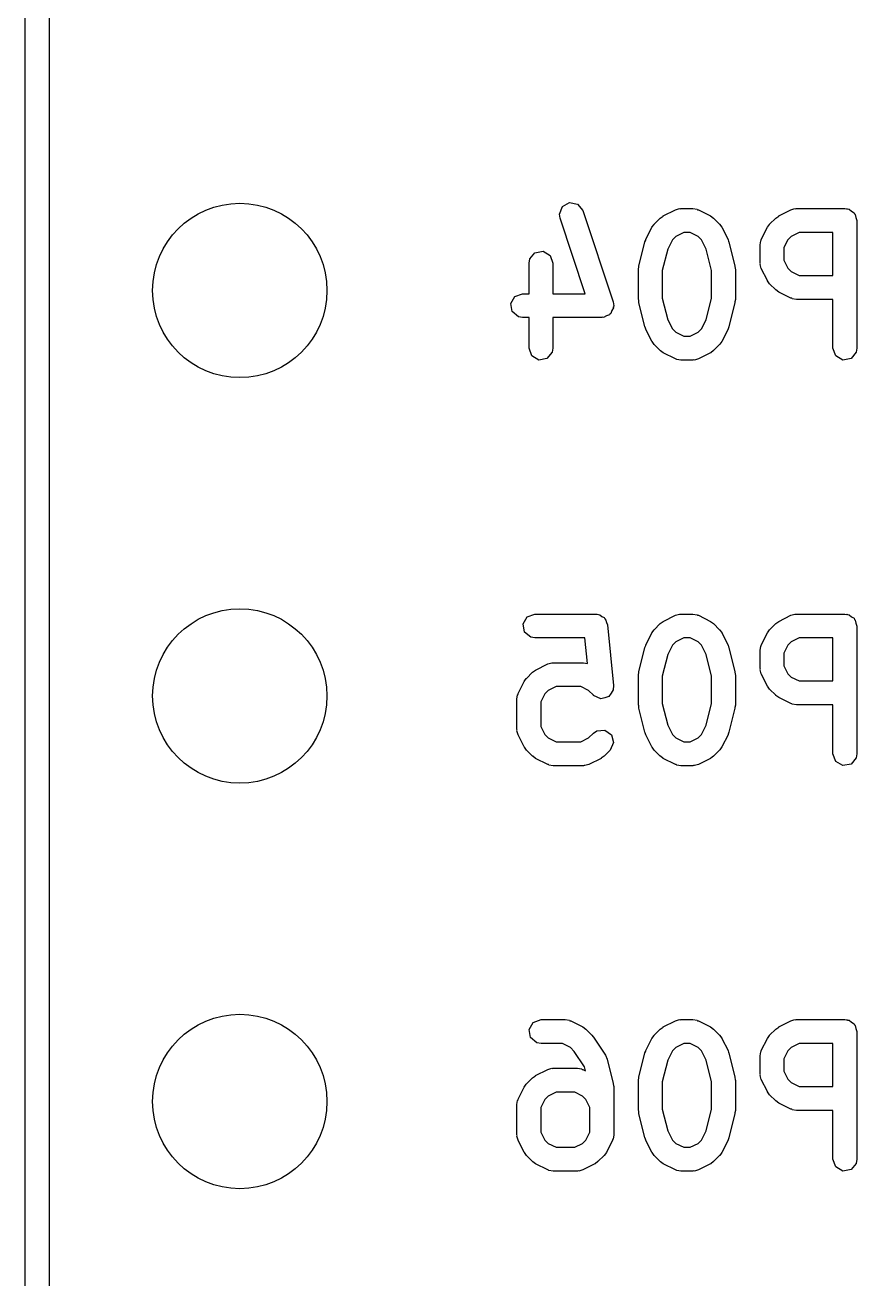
# Model space of a CAD drawing. Extents: x 191 to 317, y -162 to -60.
# Drawn here: x 245.03 to 250.25, y -85.56 to -77.7 of the extents above; entities that cross this region are included whole.
import ezdxf

# ---------------------------------------------------------------- set-up
doc = ezdxf.new("R2010")
doc.units = 0
doc.layers.add('BLACK', color=7, linetype='CONTINUOUS')

msp = doc.modelspace()

# ---------------------------------------------------------------- linework, layer by layer
at = {"layer": 'BLACK', "linetype": 'CONTINUOUS'}
for p, q in [((245.035, -93.3345), (245.035, -60.3145)), ((245.185, -60.3895), (245.185, -93.2595)), ((248.382, -78.8863), (248.401, -78.8386)), ((248.401, -78.8386), (248.446, -78.8142)), ((248.446, -78.8142), (248.496, -78.8244)), ((248.496, -78.8244), (248.528, -78.8646)), ((248.386, -78.9121), (248.382, -78.8863)), ((248.544, -79.3848), (248.386, -78.9121)), ((248.528, -78.8646), (248.719, -79.4361)), ((248.976, -78.9496), (249.014, -78.9115)), ((249.014, -78.9115), (249.032, -78.8986)), ((249.032, -78.8986), (249.033, -78.8975)), ((249.033, -78.8975), (249.109, -78.8594)), ((249.109, -78.8594), (249.134, -78.8519)), ((249.134, -78.8519), (249.139, -78.853)), ((249.139, -78.853), (249.143, -78.8514)), ((249.143, -78.8514), (249.219, -78.8514)), ((249.219, -78.8514), (249.245, -78.856)), ((249.245, -78.856), (249.248, -78.8588)), ((249.248, -78.8588), (249.253, -78.8594)), ((249.253, -78.8594), (249.329, -78.8975)), ((249.329, -78.8975), (249.347, -78.9108)), ((249.347, -78.9108), (249.348, -78.9115)), ((249.348, -78.9115), (249.386, -78.9496)), ((249.699, -78.9496), (249.737, -78.9115)), ((249.737, -78.9115), (249.756, -78.8986)), ((249.756, -78.8986), (249.757, -78.8975)), ((249.757, -78.8975), (249.833, -78.8594)), ((249.833, -78.8594), (249.858, -78.8519)), ((249.858, -78.8519), (249.862, -78.853)), ((249.862, -78.853), (249.867, -78.8514)), ((249.867, -78.8514), (250.171, -78.8514)), ((250.171, -78.8514), (250.181, -78.8532)), ((250.181, -78.8532), (250.184, -78.8526)), ((250.184, -78.8526), (250.187, -78.8542)), ((250.187, -78.8542), (250.197, -78.856)), ((250.197, -78.856), (250.212, -78.8685)), ((250.212, -78.8685), (250.229, -78.8782)), ((250.229, -78.8782), (250.231, -78.8846)), ((250.231, -78.8846), (250.236, -78.8889)), ((250.236, -78.8889), (250.24, -78.9081)), ((250.24, -78.9081), (250.246, -78.9264)), ((250.246, -78.9264), (250.246, -79.7264)), ((248.923, -79.0453), (248.961, -78.9691)), ((248.961, -78.9691), (248.975, -78.9511)), ((248.975, -78.9511), (248.976, -78.9496)), ((249.161, -79.0014), (249.111, -79.0262)), ((249.201, -79.0014), (249.161, -79.0014)), ((249.251, -79.0262), (249.201, -79.0014)), ((249.386, -78.9496), (249.399, -78.968)), ((249.399, -78.968), (249.4, -78.9691)), ((249.4, -78.9691), (249.439, -79.0453)), ((249.647, -79.0453), (249.685, -78.9691)), ((249.685, -78.9691), (249.699, -78.9511)), ((249.699, -78.9511), (249.699, -78.9496)), ((249.884, -79.0014), (249.835, -79.0262)), ((250.096, -79.0014), (249.884, -79.0014)), ((250.096, -79.2705), (250.096, -79.0014)), ((248.88, -79.213), (248.918, -79.0606)), ((248.918, -79.0606), (248.923, -79.0488)), ((248.923, -79.0488), (248.923, -79.0453)), ((249.09, -79.0471), (249.061, -79.105)), ((249.111, -79.0262), (249.09, -79.0471)), ((249.272, -79.0471), (249.251, -79.0262)), ((249.301, -79.105), (249.272, -79.0471)), ((249.439, -79.0453), (249.442, -79.0577)), ((249.442, -79.0577), (249.444, -79.0606)), ((249.444, -79.0606), (249.482, -79.213)), ((249.639, -79.0788), (249.644, -79.0532)), ((249.639, -79.1931), (249.639, -79.0788)), ((249.644, -79.0532), (249.647, -79.0497)), ((249.647, -79.0497), (249.647, -79.0453)), ((249.814, -79.0471), (249.789, -79.0965)), ((249.835, -79.0262), (249.814, -79.0471)), ((248.196, -79.1675), (248.229, -79.1282)), ((248.229, -79.1282), (248.28, -79.1192)), ((248.28, -79.1192), (248.324, -79.1449)), ((248.324, -79.1449), (248.342, -79.1931)), ((249.061, -79.105), (249.027, -79.2404)), ((249.335, -79.2404), (249.301, -79.105)), ((249.789, -79.0965), (249.789, -79.1754)), ((248.192, -79.1931), (248.196, -79.1675)), ((248.192, -79.3848), (248.192, -79.1931)), ((248.342, -79.1931), (248.342, -79.3848)), ((248.877, -79.2312), (248.88, -79.2165)), ((248.877, -79.4217), (248.877, -79.2312)), ((248.88, -79.2165), (248.88, -79.213)), ((249.027, -79.2404), (249.027, -79.4124)), ((249.335, -79.4124), (249.335, -79.2404)), ((249.482, -79.213), (249.483, -79.2279)), ((249.483, -79.2279), (249.485, -79.2312)), ((249.485, -79.2312), (249.485, -79.4217)), ((249.641, -79.1973), (249.639, -79.1931)), ((249.64, -79.2017), (249.641, -79.1973)), ((249.647, -79.2266), (249.64, -79.2017)), ((249.685, -79.3028), (249.647, -79.2266)), ((249.789, -79.1754), (249.814, -79.2249)), ((249.814, -79.2249), (249.835, -79.2458)), ((249.686, -79.304), (249.685, -79.3028)), ((249.699, -79.3223), (249.686, -79.304)), ((249.835, -79.2458), (249.884, -79.2705)), ((249.884, -79.2705), (250.096, -79.2705)), ((248.104, -79.4023), (248.152, -79.3848)), ((248.152, -79.3848), (248.192, -79.3848)), ((248.342, -79.3848), (248.544, -79.3848)), ((249.737, -79.3604), (249.699, -79.3223)), ((249.739, -79.3611), (249.737, -79.3604)), ((249.757, -79.3745), (249.739, -79.3611)), ((249.833, -79.4126), (249.757, -79.3745)), ((248.079, -79.4467), (248.104, -79.4023)), ((248.087, -79.4973), (248.079, -79.4467)), ((248.721, -79.4728), (248.711, -79.4905)), ((248.719, -79.4361), (248.723, -79.4618)), ((248.723, -79.4618), (248.72, -79.4671)), ((248.72, -79.4671), (248.721, -79.4728)), ((248.879, -79.4249), (248.877, -79.4217)), ((248.88, -79.4399), (248.879, -79.4249)), ((248.918, -79.5922), (248.88, -79.4399)), ((249.027, -79.4124), (249.061, -79.5479)), ((249.301, -79.5479), (249.335, -79.4124)), ((249.482, -79.4399), (249.444, -79.5922)), ((249.485, -79.4217), (249.482, -79.4364)), ((249.482, -79.4364), (249.482, -79.4399)), ((249.838, -79.4131), (249.833, -79.4126)), ((249.841, -79.416), (249.838, -79.4131)), ((249.867, -79.4205), (249.841, -79.416)), ((250.096, -79.4205), (249.867, -79.4205)), ((250.096, -79.7264), (250.096, -79.4205)), ((248.127, -79.5302), (248.087, -79.4973)), ((248.152, -79.5348), (248.127, -79.5302)), ((248.192, -79.5348), (248.152, -79.5348)), ((248.192, -79.7264), (248.192, -79.5348)), ((248.648, -79.5348), (248.342, -79.5348)), ((248.342, -79.5348), (248.342, -79.7264)), ((248.653, -79.5328), (248.648, -79.5348)), ((248.659, -79.534), (248.653, -79.5328)), ((248.677, -79.5242), (248.659, -79.534)), ((248.696, -79.5172), (248.677, -79.5242)), ((248.699, -79.5123), (248.696, -79.5172)), ((248.704, -79.5095), (248.699, -79.5123)), ((248.711, -79.4905), (248.704, -79.5095)), ((249.061, -79.5479), (249.09, -79.6058)), ((249.272, -79.6058), (249.301, -79.5479)), ((248.92, -79.5952), (248.918, -79.5922)), ((248.923, -79.6076), (248.92, -79.5952)), ((248.961, -79.6838), (248.923, -79.6076)), ((249.09, -79.6058), (249.111, -79.6267)), ((249.111, -79.6267), (249.161, -79.6514)), ((249.201, -79.6514), (249.251, -79.6267)), ((249.251, -79.6267), (249.272, -79.6058)), ((249.439, -79.6076), (249.4, -79.6838)), ((249.444, -79.5922), (249.439, -79.6041)), ((249.439, -79.6041), (249.439, -79.6076)), ((248.963, -79.6849), (248.961, -79.6838)), ((248.976, -79.7033), (248.963, -79.6849)), ((249.014, -79.7414), (248.976, -79.7033)), ((249.161, -79.6514), (249.201, -79.6514)), ((249.386, -79.7033), (249.348, -79.7414)), ((249.387, -79.7018), (249.386, -79.7033)), ((249.4, -79.6838), (249.387, -79.7018)), ((248.209, -79.7746), (248.192, -79.7264)), ((248.254, -79.8003), (248.209, -79.7746)), ((248.304, -79.7914), (248.254, -79.8003)), ((248.337, -79.7521), (248.304, -79.7914)), ((248.342, -79.7264), (248.337, -79.7521)), ((249.015, -79.7421), (249.014, -79.7414)), ((249.033, -79.7554), (249.015, -79.7421)), ((249.109, -79.7935), (249.033, -79.7554)), ((249.329, -79.7554), (249.253, -79.7935)), ((249.33, -79.7542), (249.329, -79.7554)), ((249.348, -79.7414), (249.33, -79.7542)), ((250.114, -79.7746), (250.096, -79.7264)), ((250.158, -79.8003), (250.114, -79.7746)), ((250.209, -79.7914), (250.158, -79.8003)), ((250.242, -79.7521), (250.209, -79.7914)), ((250.246, -79.7264), (250.242, -79.7521)), ((249.114, -79.794), (249.109, -79.7935)), ((249.117, -79.7969), (249.114, -79.794)), ((249.143, -79.8014), (249.117, -79.7969)), ((249.219, -79.8014), (249.143, -79.8014)), ((249.223, -79.7999), (249.219, -79.8014)), ((249.228, -79.8009), (249.223, -79.7999)), ((249.253, -79.7935), (249.228, -79.8009)), ((248.155, -81.4534), (248.18, -81.409)), ((248.18, -81.409), (248.229, -81.3914)), ((248.229, -81.3914), (248.61, -81.3914)), ((248.61, -81.3914), (248.613, -81.3921)), ((248.613, -81.3921), (248.615, -81.3916)), ((248.615, -81.3916), (248.618, -81.3929)), ((248.618, -81.3929), (248.635, -81.396)), ((248.635, -81.396), (248.647, -81.4062)), ((248.647, -81.4062), (248.662, -81.4128)), ((248.662, -81.4128), (248.666, -81.4222)), ((248.666, -81.4222), (248.674, -81.4289)), ((248.674, -81.4289), (248.677, -81.4446)), ((249.014, -81.4515), (249.032, -81.4386)), ((249.032, -81.4386), (249.033, -81.4375)), ((249.033, -81.4375), (249.109, -81.3994)), ((249.109, -81.3994), (249.134, -81.3919)), ((249.134, -81.3919), (249.139, -81.393)), ((249.139, -81.393), (249.143, -81.3914)), ((249.143, -81.3914), (249.219, -81.3914)), ((249.219, -81.3914), (249.245, -81.396)), ((249.245, -81.396), (249.248, -81.3988)), ((249.248, -81.3988), (249.253, -81.3994)), ((249.253, -81.3994), (249.329, -81.4375)), ((249.329, -81.4375), (249.347, -81.4508)), ((249.737, -81.4515), (249.756, -81.4386)), ((249.756, -81.4386), (249.757, -81.4375)), ((249.757, -81.4375), (249.833, -81.3994)), ((249.833, -81.3994), (249.858, -81.3919)), ((249.858, -81.3919), (249.862, -81.393)), ((249.862, -81.393), (249.867, -81.3914)), ((249.867, -81.3914), (250.171, -81.3914)), ((250.171, -81.3914), (250.181, -81.3932)), ((250.181, -81.3932), (250.184, -81.3926)), ((250.184, -81.3926), (250.187, -81.3942)), ((250.187, -81.3942), (250.197, -81.396)), ((250.197, -81.396), (250.212, -81.4085)), ((250.212, -81.4085), (250.229, -81.4182)), ((250.229, -81.4182), (250.231, -81.4246)), ((250.231, -81.4246), (250.236, -81.4289)), ((250.236, -81.4289), (250.24, -81.4481)), ((248.164, -81.5039), (248.155, -81.4534)), ((248.203, -81.5369), (248.164, -81.5039)), ((248.677, -81.4446), (248.684, -81.459)), ((248.684, -81.459), (248.722, -81.8399)), ((248.923, -81.5853), (248.961, -81.5091)), ((248.961, -81.5091), (248.975, -81.4911)), ((248.975, -81.4911), (248.976, -81.4896)), ((248.976, -81.4896), (249.014, -81.4515)), ((249.347, -81.4508), (249.348, -81.4515)), ((249.348, -81.4515), (249.386, -81.4896)), ((249.386, -81.4896), (249.399, -81.508)), ((249.399, -81.508), (249.4, -81.5091)), ((249.4, -81.5091), (249.439, -81.5853)), ((249.647, -81.5853), (249.685, -81.5091)), ((249.685, -81.5091), (249.699, -81.4911)), ((249.699, -81.4896), (249.737, -81.4515)), ((249.699, -81.4911), (249.699, -81.4896)), ((250.24, -81.4481), (250.246, -81.4664)), ((250.246, -81.4664), (250.246, -82.2664)), ((248.229, -81.5414), (248.203, -81.5369)), ((248.542, -81.5414), (248.229, -81.5414)), ((248.558, -81.7005), (248.542, -81.5414)), ((248.918, -81.6006), (248.923, -81.5888)), ((248.923, -81.5888), (248.923, -81.5853)), ((249.09, -81.5871), (249.061, -81.645)), ((249.111, -81.5662), (249.09, -81.5871)), ((249.161, -81.5414), (249.111, -81.5662)), ((249.201, -81.5414), (249.161, -81.5414)), ((249.251, -81.5662), (249.201, -81.5414)), ((249.272, -81.5871), (249.251, -81.5662)), ((249.301, -81.645), (249.272, -81.5871)), ((249.439, -81.5853), (249.442, -81.5977)), ((249.442, -81.5977), (249.444, -81.6006)), ((249.639, -81.6188), (249.644, -81.5932)), ((249.644, -81.5932), (249.647, -81.5897)), ((249.647, -81.5897), (249.647, -81.5853)), ((249.814, -81.5871), (249.789, -81.6365)), ((249.835, -81.5662), (249.814, -81.5871)), ((249.884, -81.5414), (249.835, -81.5662)), ((250.096, -81.5414), (249.884, -81.5414)), ((250.096, -81.8105), (250.096, -81.5414)), ((248.88, -81.753), (248.918, -81.6006)), ((249.061, -81.645), (249.027, -81.7804)), ((249.335, -81.7804), (249.301, -81.645)), ((249.444, -81.6006), (249.482, -81.753)), ((249.639, -81.7331), (249.639, -81.6188)), ((249.789, -81.6365), (249.789, -81.7154)), ((248.214, -81.7563), (248.232, -81.7434)), ((248.232, -81.7434), (248.233, -81.7422)), ((248.233, -81.7422), (248.309, -81.7041)), ((248.309, -81.7041), (248.334, -81.6967)), ((248.334, -81.6967), (248.339, -81.6977)), ((248.339, -81.6977), (248.343, -81.6962)), ((248.343, -81.6962), (248.533, -81.6962)), ((248.533, -81.6962), (248.558, -81.7005)), ((248.88, -81.7565), (248.88, -81.753)), ((249.482, -81.753), (249.483, -81.7679)), ((249.641, -81.7373), (249.639, -81.7331)), ((249.64, -81.7417), (249.641, -81.7373)), ((249.647, -81.7666), (249.64, -81.7417)), ((249.789, -81.7154), (249.814, -81.7649)), ((248.123, -81.89), (248.161, -81.8138)), ((248.161, -81.8138), (248.175, -81.7958)), ((248.175, -81.7958), (248.176, -81.7944)), ((248.176, -81.7944), (248.214, -81.7563)), ((248.877, -81.7712), (248.88, -81.7565)), ((248.877, -81.9617), (248.877, -81.7712)), ((249.027, -81.7804), (249.027, -81.9524)), ((249.335, -81.9524), (249.335, -81.7804)), ((249.483, -81.7679), (249.485, -81.7712)), ((249.485, -81.7712), (249.485, -81.9617)), ((249.685, -81.8428), (249.647, -81.7666)), ((249.814, -81.7649), (249.835, -81.7858)), ((249.835, -81.7858), (249.884, -81.8105)), ((249.884, -81.8105), (250.096, -81.8105)), ((248.115, -81.9236), (248.12, -81.8979)), ((248.12, -81.8979), (248.123, -81.8945)), ((248.123, -81.8945), (248.123, -81.89)), ((248.29, -81.8918), (248.265, -81.9413)), ((248.311, -81.8709), (248.29, -81.8918)), ((248.361, -81.8462), (248.311, -81.8709)), ((248.516, -81.8462), (248.361, -81.8462)), ((248.565, -81.8709), (248.516, -81.8462)), ((248.595, -81.9004), (248.565, -81.8709)), ((248.595, -81.9006), (248.595, -81.9004)), ((248.595, -81.9011), (248.595, -81.9006)), ((248.618, -81.9115), (248.595, -81.9011)), ((248.641, -81.9221), (248.618, -81.9115)), ((248.691, -81.9088), (248.666, -81.9154)), ((248.706, -81.8875), (248.691, -81.9083)), ((248.691, -81.9083), (248.691, -81.9084)), ((248.691, -81.9084), (248.691, -81.9088)), ((248.72, -81.8668), (248.706, -81.8875)), ((248.722, -81.8399), (248.72, -81.8659)), ((248.72, -81.8659), (248.72, -81.8663)), ((248.72, -81.8663), (248.72, -81.8668)), ((249.686, -81.844), (249.685, -81.8428)), ((249.699, -81.8623), (249.686, -81.844)), ((249.737, -81.9004), (249.699, -81.8623)), ((249.739, -81.9011), (249.737, -81.9004)), ((249.757, -81.9145), (249.739, -81.9011)), ((248.115, -82.1141), (248.115, -81.9236)), ((248.265, -81.9413), (248.265, -82.0964)), ((248.642, -81.922), (248.641, -81.9221)), ((248.666, -81.9154), (248.642, -81.9222)), ((248.642, -81.9222), (248.642, -81.922)), ((248.879, -81.9649), (248.877, -81.9617)), ((248.88, -81.9799), (248.879, -81.9649)), ((248.918, -82.1322), (248.88, -81.9799)), ((249.027, -81.9524), (249.061, -82.0879)), ((249.301, -82.0879), (249.335, -81.9524)), ((249.482, -81.9799), (249.444, -82.1322)), ((249.485, -81.9617), (249.482, -81.9764)), ((249.482, -81.9764), (249.482, -81.9799)), ((249.833, -81.9526), (249.757, -81.9145)), ((249.838, -81.9531), (249.833, -81.9526)), ((249.841, -81.956), (249.838, -81.9531)), ((249.867, -81.9605), (249.841, -81.956)), ((250.096, -81.9605), (249.867, -81.9605)), ((250.096, -82.2664), (250.096, -81.9605)), ((248.117, -82.1183), (248.115, -82.1141)), ((248.116, -82.1226), (248.117, -82.1183)), ((248.123, -82.1476), (248.116, -82.1226)), ((248.161, -82.2238), (248.123, -82.1476)), ((248.265, -82.0964), (248.29, -82.1458)), ((248.29, -82.1458), (248.311, -82.1667)), ((248.565, -82.1667), (248.595, -82.1372)), ((248.595, -82.1372), (248.616, -82.1223)), ((248.616, -82.1223), (248.667, -82.1178)), ((248.667, -82.1178), (248.709, -82.1472)), ((248.709, -82.1472), (248.722, -82.1968)), ((248.92, -82.1352), (248.918, -82.1322)), ((248.923, -82.1476), (248.92, -82.1352)), ((248.961, -82.2238), (248.923, -82.1476)), ((249.061, -82.0879), (249.09, -82.1458)), ((249.09, -82.1458), (249.111, -82.1667)), ((249.251, -82.1667), (249.272, -82.1458)), ((249.272, -82.1458), (249.301, -82.0879)), ((249.439, -82.1476), (249.4, -82.2238)), ((249.444, -82.1322), (249.439, -82.1441)), ((249.439, -82.1441), (249.439, -82.1476)), ((248.163, -82.2249), (248.161, -82.2238)), ((248.176, -82.2433), (248.163, -82.2249)), ((248.311, -82.1667), (248.361, -82.1914)), ((248.361, -82.1914), (248.516, -82.1914)), ((248.516, -82.1914), (248.565, -82.1667)), ((248.722, -82.1968), (248.701, -82.2433)), ((248.963, -82.2249), (248.961, -82.2238)), ((248.976, -82.2433), (248.963, -82.2249)), ((249.111, -82.1667), (249.161, -82.1914)), ((249.161, -82.1914), (249.201, -82.1914)), ((249.201, -82.1914), (249.251, -82.1667)), ((249.4, -82.2238), (249.387, -82.2418)), ((248.214, -82.2814), (248.176, -82.2433)), ((248.215, -82.2821), (248.214, -82.2814)), ((248.233, -82.2954), (248.215, -82.2821)), ((248.309, -82.3335), (248.233, -82.2954)), ((248.643, -82.2954), (248.567, -82.3335)), ((248.644, -82.2942), (248.643, -82.2954)), ((248.663, -82.2814), (248.644, -82.2942)), ((248.701, -82.2433), (248.663, -82.2814)), ((249.014, -82.2814), (248.976, -82.2433)), ((249.015, -82.2821), (249.014, -82.2814)), ((249.033, -82.2954), (249.015, -82.2821)), ((249.109, -82.3335), (249.033, -82.2954)), ((249.329, -82.2954), (249.253, -82.3335)), ((249.33, -82.2942), (249.329, -82.2954)), ((249.348, -82.2814), (249.33, -82.2942)), ((249.386, -82.2433), (249.348, -82.2814)), ((249.387, -82.2418), (249.386, -82.2433)), ((250.114, -82.3146), (250.096, -82.2664)), ((250.242, -82.2921), (250.209, -82.3314)), ((250.246, -82.2664), (250.242, -82.2921)), ((248.314, -82.334), (248.309, -82.3335)), ((248.317, -82.3369), (248.314, -82.334)), ((248.343, -82.3414), (248.317, -82.3369)), ((248.533, -82.3414), (248.343, -82.3414)), ((248.538, -82.3399), (248.533, -82.3414)), ((248.542, -82.3409), (248.538, -82.3399)), ((248.567, -82.3335), (248.542, -82.3409)), ((249.114, -82.334), (249.109, -82.3335)), ((249.117, -82.3369), (249.114, -82.334)), ((249.143, -82.3414), (249.117, -82.3369)), ((249.219, -82.3414), (249.143, -82.3414)), ((249.223, -82.3399), (249.219, -82.3414)), ((249.228, -82.3409), (249.223, -82.3399)), ((249.253, -82.3335), (249.228, -82.3409)), ((250.158, -82.3403), (250.114, -82.3146)), ((250.209, -82.3314), (250.158, -82.3403)), ((248.193, -83.9934), (248.218, -83.949)), ((248.218, -83.949), (248.267, -83.9314)), ((248.267, -83.9314), (248.419, -83.9314)), ((248.419, -83.9314), (248.445, -83.936)), ((248.445, -83.936), (248.448, -83.9388)), ((248.448, -83.9388), (248.453, -83.9394)), ((248.453, -83.9394), (248.529, -83.9775)), ((249.033, -83.9775), (249.109, -83.9394)), ((249.109, -83.9394), (249.134, -83.9319)), ((249.134, -83.9319), (249.139, -83.933)), ((249.139, -83.933), (249.143, -83.9314)), ((249.143, -83.9314), (249.219, -83.9314)), ((249.219, -83.9314), (249.245, -83.936)), ((249.245, -83.936), (249.248, -83.9388)), ((249.248, -83.9388), (249.253, -83.9394)), ((249.253, -83.9394), (249.329, -83.9775)), ((249.757, -83.9775), (249.833, -83.9394)), ((249.833, -83.9394), (249.858, -83.9319)), ((249.858, -83.9319), (249.862, -83.933)), ((249.862, -83.933), (249.867, -83.9314)), ((249.867, -83.9314), (250.171, -83.9314)), ((250.171, -83.9314), (250.181, -83.9332)), ((250.181, -83.9332), (250.184, -83.9326)), ((250.184, -83.9326), (250.187, -83.9342)), ((250.187, -83.9342), (250.197, -83.936)), ((250.197, -83.936), (250.212, -83.9485)), ((250.212, -83.9485), (250.229, -83.9582)), ((248.202, -84.0439), (248.193, -83.9934)), ((248.529, -83.9775), (248.547, -83.9908)), ((248.547, -83.9908), (248.548, -83.9915)), ((248.548, -83.9915), (248.586, -84.0296)), ((248.586, -84.0296), (248.593, -84.039)), ((248.961, -84.0491), (248.975, -84.0311)), ((248.975, -84.0311), (248.976, -84.0296)), ((248.976, -84.0296), (249.014, -83.9915)), ((249.014, -83.9915), (249.032, -83.9786)), ((249.032, -83.9786), (249.033, -83.9775)), ((249.329, -83.9775), (249.347, -83.9908)), ((249.347, -83.9908), (249.348, -83.9915)), ((249.348, -83.9915), (249.386, -84.0296)), ((249.386, -84.0296), (249.399, -84.048)), ((249.685, -84.0491), (249.699, -84.0311)), ((249.699, -84.0296), (249.737, -83.9915)), ((249.699, -84.0311), (249.699, -84.0296)), ((249.737, -83.9915), (249.756, -83.9786)), ((249.756, -83.9786), (249.757, -83.9775)), ((250.229, -83.9582), (250.231, -83.9646)), ((250.231, -83.9646), (250.236, -83.9689)), ((250.236, -83.9689), (250.24, -83.9881)), ((250.24, -83.9881), (250.246, -84.0064)), ((250.246, -84.0064), (250.246, -84.8064)), ((248.241, -84.0769), (248.202, -84.0439)), ((248.267, -84.0814), (248.241, -84.0769)), ((248.401, -84.0814), (248.267, -84.0814)), ((248.451, -84.1062), (248.401, -84.0814)), ((248.475, -84.1304), (248.451, -84.1062)), ((248.593, -84.039), (248.596, -84.041)), ((248.596, -84.041), (248.672, -84.1553)), ((248.923, -84.1253), (248.961, -84.0491)), ((249.111, -84.1062), (249.09, -84.1271)), ((249.161, -84.0814), (249.111, -84.1062)), ((249.201, -84.0814), (249.161, -84.0814)), ((249.251, -84.1062), (249.201, -84.0814)), ((249.272, -84.1271), (249.251, -84.1062)), ((249.399, -84.048), (249.4, -84.0491)), ((249.4, -84.0491), (249.439, -84.1253)), ((249.647, -84.1253), (249.685, -84.0491)), ((249.835, -84.1062), (249.814, -84.1271)), ((249.884, -84.0814), (249.835, -84.1062)), ((250.096, -84.0814), (249.884, -84.0814)), ((250.096, -84.3505), (250.096, -84.0814)), ((248.54, -84.2277), (248.475, -84.1304)), ((248.672, -84.1553), (248.682, -84.1784)), ((248.682, -84.1784), (248.682, -84.1787)), ((248.682, -84.1787), (248.72, -84.3311)), ((248.88, -84.293), (248.918, -84.1406)), ((248.918, -84.1406), (248.923, -84.1288)), ((248.923, -84.1288), (248.923, -84.1253)), ((249.061, -84.185), (249.027, -84.3204)), ((249.09, -84.1271), (249.061, -84.185)), ((249.301, -84.185), (249.272, -84.1271)), ((249.335, -84.3204), (249.301, -84.185)), ((249.439, -84.1253), (249.442, -84.1377)), ((249.442, -84.1377), (249.444, -84.1406)), ((249.444, -84.1406), (249.482, -84.293)), ((249.639, -84.1588), (249.644, -84.1332)), ((249.639, -84.2731), (249.639, -84.1588)), ((249.644, -84.1332), (249.647, -84.1297)), ((249.647, -84.1297), (249.647, -84.1253)), ((249.814, -84.1271), (249.789, -84.1765)), ((249.789, -84.1765), (249.789, -84.2554)), ((248.233, -84.2822), (248.309, -84.2441)), ((248.309, -84.2441), (248.334, -84.2367)), ((248.334, -84.2367), (248.339, -84.2377)), ((248.339, -84.2377), (248.343, -84.2362)), ((248.343, -84.2362), (248.495, -84.2362)), ((248.495, -84.2362), (248.521, -84.2407)), ((248.521, -84.2407), (248.524, -84.2436)), ((248.524, -84.2436), (248.529, -84.2441)), ((248.529, -84.2441), (248.546, -84.2528)), ((248.546, -84.2528), (248.54, -84.2277)), ((249.789, -84.2554), (249.814, -84.3049)), ((248.161, -84.3538), (248.175, -84.3358)), ((248.175, -84.3358), (248.176, -84.3344)), ((248.176, -84.3344), (248.214, -84.2963)), ((248.214, -84.2963), (248.232, -84.2834)), ((248.232, -84.2834), (248.233, -84.2822)), ((248.72, -84.3311), (248.721, -84.346)), ((248.721, -84.346), (248.723, -84.3493)), ((248.877, -84.3112), (248.88, -84.2965)), ((248.877, -84.5017), (248.877, -84.3112)), ((248.88, -84.2965), (248.88, -84.293)), ((249.027, -84.3204), (249.027, -84.4924)), ((249.335, -84.4924), (249.335, -84.3204)), ((249.482, -84.293), (249.483, -84.3079)), ((249.483, -84.3079), (249.485, -84.3112)), ((249.485, -84.3112), (249.485, -84.5017)), ((249.641, -84.2773), (249.639, -84.2731)), ((249.64, -84.2817), (249.641, -84.2773)), ((249.647, -84.3066), (249.64, -84.2817)), ((249.685, -84.3828), (249.647, -84.3066)), ((249.814, -84.3049), (249.835, -84.3258)), ((249.835, -84.3258), (249.884, -84.3505)), ((248.123, -84.43), (248.161, -84.3538)), ((248.311, -84.4109), (248.29, -84.4318)), ((248.361, -84.3862), (248.311, -84.4109)), ((248.478, -84.3862), (248.361, -84.3862)), ((248.527, -84.4109), (248.478, -84.3862)), ((248.548, -84.4318), (248.527, -84.4109)), ((248.723, -84.3493), (248.723, -84.6541)), ((249.686, -84.384), (249.685, -84.3828)), ((249.699, -84.4023), (249.686, -84.384)), ((249.737, -84.4404), (249.699, -84.4023)), ((249.884, -84.3505), (250.096, -84.3505)), ((248.115, -84.4636), (248.12, -84.4379)), ((248.115, -84.6541), (248.115, -84.4636)), ((248.12, -84.4379), (248.123, -84.4345)), ((248.123, -84.4345), (248.123, -84.43)), ((248.29, -84.4318), (248.265, -84.4813)), ((248.265, -84.4813), (248.265, -84.6364)), ((248.573, -84.4813), (248.548, -84.4318)), ((248.573, -84.6364), (248.573, -84.4813)), ((248.879, -84.5049), (248.877, -84.5017)), ((249.027, -84.4924), (249.061, -84.6279)), ((249.301, -84.6279), (249.335, -84.4924)), ((249.485, -84.5017), (249.482, -84.5164)), ((249.739, -84.4411), (249.737, -84.4404)), ((249.757, -84.4545), (249.739, -84.4411)), ((249.833, -84.4926), (249.757, -84.4545)), ((249.838, -84.4931), (249.833, -84.4926)), ((249.841, -84.496), (249.838, -84.4931)), ((249.867, -84.5005), (249.841, -84.496)), ((250.096, -84.5005), (249.867, -84.5005)), ((250.096, -84.8064), (250.096, -84.5005)), ((248.88, -84.5199), (248.879, -84.5049)), ((248.918, -84.6722), (248.88, -84.5199)), ((249.482, -84.5199), (249.444, -84.6722)), ((249.482, -84.5164), (249.482, -84.5199)), ((248.117, -84.6583), (248.115, -84.6541)), ((248.116, -84.6626), (248.117, -84.6583)), ((248.265, -84.6364), (248.29, -84.6858)), ((248.548, -84.6858), (248.573, -84.6364)), ((248.723, -84.6541), (248.718, -84.6797)), ((249.061, -84.6279), (249.09, -84.6858)), ((249.272, -84.6858), (249.301, -84.6279)), ((248.123, -84.6876), (248.116, -84.6626)), ((248.161, -84.7638), (248.123, -84.6876)), ((248.29, -84.6858), (248.311, -84.7067)), ((248.311, -84.7067), (248.361, -84.7314)), ((248.361, -84.7314), (248.478, -84.7314)), ((248.478, -84.7314), (248.527, -84.7067)), ((248.527, -84.7067), (248.548, -84.6858)), ((248.715, -84.6876), (248.677, -84.7638)), ((248.718, -84.6797), (248.715, -84.6831)), ((248.715, -84.6831), (248.715, -84.6876)), ((248.92, -84.6752), (248.918, -84.6722)), ((248.923, -84.6876), (248.92, -84.6752)), ((248.961, -84.7638), (248.923, -84.6876)), ((249.09, -84.6858), (249.111, -84.7067)), ((249.111, -84.7067), (249.161, -84.7314)), ((249.161, -84.7314), (249.201, -84.7314)), ((249.201, -84.7314), (249.251, -84.7067)), ((249.251, -84.7067), (249.272, -84.6858)), ((249.439, -84.6876), (249.4, -84.7638)), ((249.444, -84.6722), (249.439, -84.6841)), ((249.439, -84.6841), (249.439, -84.6876)), ((248.163, -84.7649), (248.161, -84.7638)), ((248.176, -84.7833), (248.163, -84.7649)), ((248.214, -84.8214), (248.176, -84.7833)), ((248.663, -84.7833), (248.624, -84.8214)), ((248.677, -84.7638), (248.663, -84.7818)), ((248.663, -84.7818), (248.663, -84.7833)), ((248.963, -84.7649), (248.961, -84.7638)), ((248.976, -84.7833), (248.963, -84.7649)), ((249.014, -84.8214), (248.976, -84.7833)), ((249.386, -84.7833), (249.348, -84.8214)), ((249.387, -84.7818), (249.386, -84.7833)), ((249.4, -84.7638), (249.387, -84.7818)), ((250.114, -84.8546), (250.096, -84.8064)), ((250.246, -84.8064), (250.242, -84.8321)), ((248.215, -84.8221), (248.214, -84.8214)), ((248.233, -84.8354), (248.215, -84.8221)), ((248.309, -84.8735), (248.233, -84.8354)), ((248.314, -84.874), (248.309, -84.8735)), ((248.317, -84.8769), (248.314, -84.874)), ((248.343, -84.8814), (248.317, -84.8769)), ((248.495, -84.8814), (248.343, -84.8814)), ((248.499, -84.8799), (248.495, -84.8814)), ((248.504, -84.8809), (248.499, -84.8799)), ((248.529, -84.8735), (248.504, -84.8809)), ((248.605, -84.8354), (248.529, -84.8735)), ((248.606, -84.8342), (248.605, -84.8354)), ((248.624, -84.8214), (248.606, -84.8342)), ((249.015, -84.8221), (249.014, -84.8214)), ((249.033, -84.8354), (249.015, -84.8221)), ((249.109, -84.8735), (249.033, -84.8354)), ((249.114, -84.874), (249.109, -84.8735)), ((249.117, -84.8769), (249.114, -84.874)), ((249.143, -84.8814), (249.117, -84.8769)), ((249.219, -84.8814), (249.143, -84.8814)), ((249.223, -84.8799), (249.219, -84.8814)), ((249.228, -84.8809), (249.223, -84.8799)), ((249.253, -84.8735), (249.228, -84.8809)), ((249.329, -84.8354), (249.253, -84.8735)), ((249.33, -84.8342), (249.329, -84.8354)), ((249.348, -84.8214), (249.33, -84.8342)), ((250.158, -84.8803), (250.114, -84.8546)), ((250.209, -84.8714), (250.158, -84.8803)), ((250.242, -84.8321), (250.209, -84.8714))]:
    msp.add_line(p, q, dxfattribs=at)
at = {"layer": 'BLACK'}
for centre in [(246.38, -79.3645), (246.38, -81.9045), (246.38, -84.4445)]:
    msp.add_circle(centre, 0.5461, dxfattribs=at)

doc.saveas('drawing.dxf')
